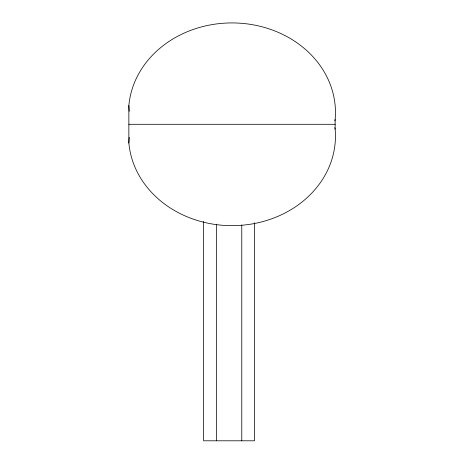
<?xml version="1.0" encoding="UTF-8"?>
<svg xmlns="http://www.w3.org/2000/svg" width="464" height="464" viewBox="0 0 464 464"><rect width="100%" height="100%" fill="white"/><g stroke="black" fill="none" stroke-linecap="round" stroke-linejoin="round"><path stroke-width="0.7" d="M128.859 143.074L128.859 105.508A103.46 89.598 0 0 1 240.097 23.2A103.46 89.598 0 0 1 335.141 119.538L335.141 129.05A103.46 89.598 0 0 1 240.097 225.382A103.46 89.598 0 0 1 128.859 143.074L129.212 137.292M334.811 120.895L335.141 119.538M128.859 124.294L335.141 124.294M334.811 127.687L335.141 129.05M128.859 105.508L129.212 111.29M254.487 222.737L254.487 440.8L203.65 440.8L203.65 221.287M241.773 224.912L241.773 440.8M216.357 224.187L216.357 440.8"/></g></svg>
